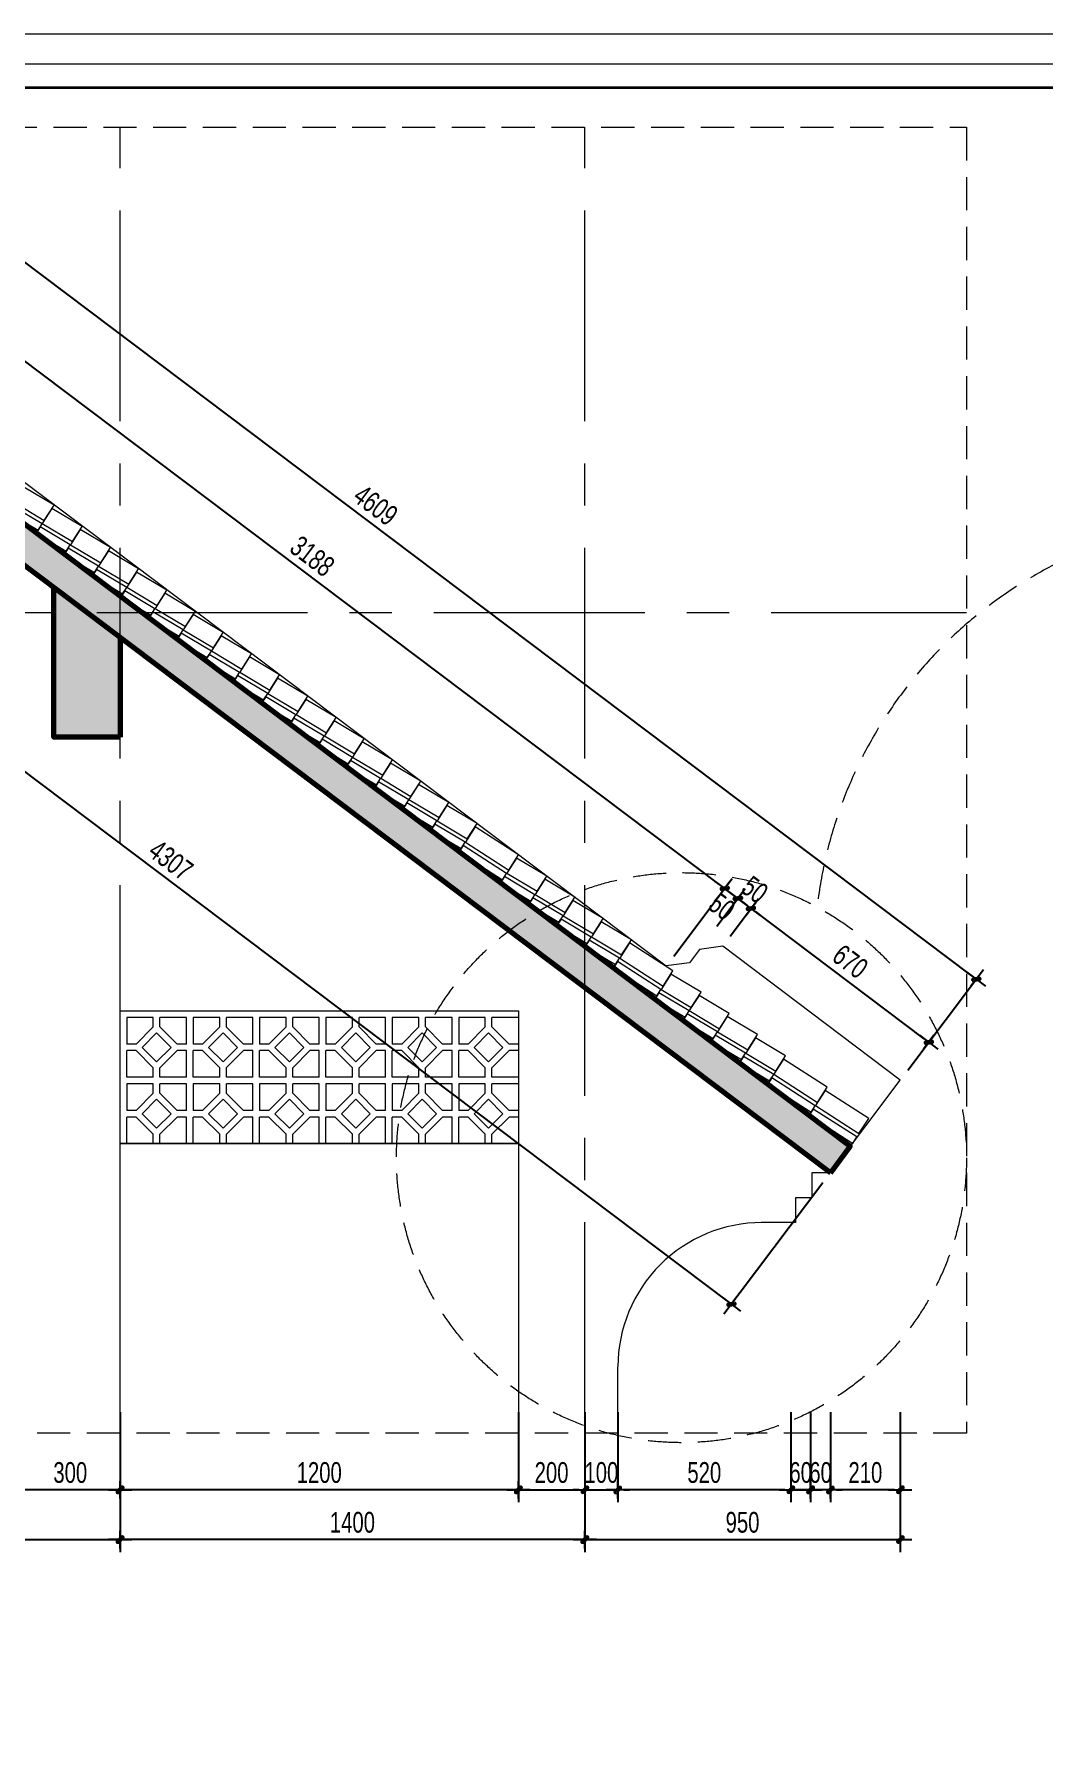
# Model space of a CAD drawing. Header units: inches. Extents: x 88947 to 296847, y 35049 to 161062.
# Drawn here: x 258167 to 261209, y 134927 to 140060 of the extents above; entities that cross this region are included whole.
import ezdxf

# ---------------------------------------------------------------- set-up
doc = ezdxf.new("R2010")
doc.units = ezdxf.units.IN
doc.header["$MEASUREMENT"] = 0
doc.header["$PDMODE"] = 1
for name, pattern in [('ACAD_ISO03W100', [30, 12, -18]), ('CENTER', [50.8, 31.75, -6.35, 6.35, -6.35]), ('DASHED', [0.75, 0.5, -0.25])]:
    doc.linetypes.add(name, pattern=pattern)
for name, color, linetype, lineweight in [('A-Dims', 145, 'Continuous', 25), ('A-Text', 30, 'Continuous', 9), ('A-Wall', 2, 'Continuous', 35), ('DIM', 7, 'Continuous', 25), ('KHUNG 1', 6, 'Continuous', 70), ('KHUNG 2', 144, 'Continuous', 18), ('NETMANH', 192, 'Continuous', 18), ('THAY', 3, 'Continuous', 18), ('TRUC', 252, 'ACAD_ISO03W100', 13)]:
    doc.layers.add(name, color=color, linetype=linetype, lineweight=lineweight)
doc.styles.add('VNI-HELVE-CONDENSE', font='VNARIAL.TTF', dxfattribs={"width": 0.7})
doc.dimstyles.new('TAS-50', dxfattribs={"dimscale": 25, "dimtxt": 2.5, "dimasz": 0.7, "dimexe": 1.5, "dimexo": 1.5, "dimgap": 0.8, "dimtad": 1, "dimdec": 0, "dimzin": 3, "dimdsep": 46, "dimtxsty": 'VNI-HELVE-CONDENSE', "dimblk": 'TICK', "dimcen": 2.5, "dimclrt": 71, "dimazin": 2, "dimtfac": 0.75, "dimtdec": 0, "dimtix": 1, "dimtmove": 2, "dimatfit": 2, "dimldrblk": 'TICK123', "dimfxl": 1.5, "dimtolj": 1, "dimtzin": 0, "dimarcsym": 0})

# ---------------------------------------------------------------- blocks, each defined once
blk = doc.blocks.new('khung ten')
at = {"layer": 'A-Wall', "ltscale": 0.7}
blk.add_lwpolyline([(267204, -219099), (305804, -219099), (305804, -190799), (267204, -190799)], close=True, dxfattribs=at)
at = {"layer": 'KHUNG 2', "ltscale": 0.7}
blk.add_lwpolyline([(267004, -219299), (306004, -219299), (306004, -190599), (267004, -190599)], close=True, dxfattribs=at)
at = {"layer": 'NETMANH', "ltscale": 0.7}
blk.add_lwpolyline([(265004, -220042), (307004, -220042), (307004, -190342), (265004, -190342)], close=True, dxfattribs=at)
blk = doc.blocks.new('TICK')
at = {"layer": 'A-Dims', "color": 1}
for p, q in [((-2, 0), (2, 0)), ((0, 1.5), (0, -1.5))]:
    blk.add_line(p, q, dxfattribs=at)
at = {"layer": 'A-Dims', "color": 1, "const_width": 0.788}
blk.add_lwpolyline([(-0.33, -0.35), (0.38, 0.38)], dxfattribs=at)
at = {"layer": 'A-Dims', "color": 1, "const_width": 0.394}
for points in [[(0.24, 0.52, -0.414214), (0.52, 0.52, -1)], [(0.52, 0.52, -0.414214), (0.52, 0.24, -1)], [(-0.47, -0.21, 0.414214), (-0.47, -0.49, 1)], [(-0.47, -0.49, 0.414214), (-0.19, -0.49, 1)]]:
    blk.add_lwpolyline(points, format="xyb", dxfattribs=at)
blk = doc.blocks.new('*D2734')
at = {"layer": 'Defpoints', "color": 0}
for p in [(260326.7, 137425.9), (260241.1, 137312.2), (260776.1, 136909)]:
    blk.add_point(p, dxfattribs=at)
at = {"layer": 'DIM', "color": 0, "lineweight": -2}
for p, q in [((260263.6, 137342.2), (260349.3, 137455.8)), ((260847.8, 137033.2), (260340.7, 137415.3)), ((260798.7, 136939), (260884.3, 137052.6))]:
    blk.add_line(p, q, dxfattribs=at)
at = {"layer": 'DIM', "color": 0, "lineweight": -2, "xscale": 17.5, "yscale": 17.5, "zscale": 17.5}
for p, rotation in [((260326.7, 137425.9), 142.9999999999963), ((260861.7, 137022.7), 322.9999999999963)]:
    blk.add_blockref('TICK', p, dxfattribs=dict(at, rotation=rotation))
at = {"layer": 'DIM', "color": 71, "insert": (260625.5, 137265.7), "char_height": 62.5, "attachment_point": 5, "rotation": 323, "style": 'VNI-HELVE-CONDENSE'}
blk.add_mtext('\\A1;670', dxfattribs=at)
blk = doc.blocks.new('TICK123')
at = {"layer": 'A-Dims', "color": 1}
blk.add_lwpolyline([(0.05, 0, 0, 0.84, 0), (-2.11, 0, 8.4, 8.4, 0)], format="xyseb", dxfattribs=at)
blk = doc.blocks.new('*D2735')
at = {"layer": 'Defpoints', "color": 0}
for p in [(260286.8, 137456), (260201.1, 137342.3), (260241.1, 137312.2)]:
    blk.add_point(p, dxfattribs=at)
at = {"layer": 'DIM', "color": 0, "lineweight": -2}
for p, q in [((260223.7, 137372.3), (260309.3, 137485.9)), ((260272.8, 137466.5), (260258.8, 137477)), ((260263.6, 137342.2), (260349.3, 137455.8)), ((260326.7, 137425.9), (260286.8, 137456)), ((260340.7, 137415.3), (260354.7, 137404.8))]:
    blk.add_line(p, q, dxfattribs=at)
at = {"layer": 'DIM', "color": 0, "lineweight": -2, "xscale": 17.5, "yscale": 17.5, "zscale": 17.5}
for p, rotation in [((260286.8, 137456), 322.9999999986278), ((260326.7, 137425.9), 142.9999999986278)]:
    blk.add_blockref('TICK', p, dxfattribs=dict(at, rotation=rotation))
at = {"layer": 'DIM', "color": 71, "insert": (260338, 137482.4), "char_height": 62.5, "attachment_point": 5, "rotation": 323, "style": 'VNI-HELVE-CONDENSE'}
blk.add_mtext('\\A1;50', dxfattribs=at)
blk = doc.blocks.new('*D2736')
at = {"layer": 'Defpoints', "color": 0}
for p in [(260246.8, 137486.1), (260161.2, 137372.4), (260201.1, 137342.3)]:
    blk.add_point(p, dxfattribs=at)
at = {"layer": 'DIM', "color": 0, "lineweight": -2}
for p, q in [((260183.8, 137402.3), (260269.4, 137516)), ((260232.9, 137496.6), (260218.9, 137507.1)), ((260223.7, 137372.3), (260309.3, 137485.9)), ((260286.8, 137456), (260246.8, 137486.1)), ((260300.8, 137445.4), (260314.7, 137434.9))]:
    blk.add_line(p, q, dxfattribs=at)
at = {"layer": 'DIM', "color": 0, "lineweight": -2, "xscale": 17.5, "yscale": 17.5, "zscale": 17.5}
for p, rotation in [((260246.8, 137486.1), 322.9999999986278), ((260286.8, 137456), 142.9999999986278)]:
    blk.add_blockref('TICK', p, dxfattribs=dict(at, rotation=rotation))
at = {"layer": 'DIM', "color": 71, "insert": (260238.9, 137431.5), "char_height": 62.5, "attachment_point": 5, "rotation": 323, "style": 'VNI-HELVE-CONDENSE'}
blk.add_mtext('\\A1;50', dxfattribs=at)
blk = doc.blocks.new('*D2739')
at = {"layer": 'Defpoints', "color": 0}
for p in [(257125.6, 139722.5), (261004.7, 137212.4), (260776.1, 136909)]:
    blk.add_point(p, dxfattribs=at)
at = {"layer": 'DIM', "color": 0, "lineweight": -2}
for p, q in [((257148.2, 139752.4), (257346.7, 140015.8)), ((257338.1, 139975.3), (260990.7, 137222.9)), ((260798.7, 136939), (261027.2, 137242.3))]:
    blk.add_line(p, q, dxfattribs=at)
at = {"layer": 'DIM', "color": 0, "lineweight": -2, "xscale": 17.5, "yscale": 17.5, "zscale": 17.5}
for p, rotation in [((257324.1, 139985.9), 142.9999999986278), ((261004.7, 137212.4), 322.9999999986278)]:
    blk.add_blockref('TICK', p, dxfattribs=dict(at, rotation=rotation))
at = {"layer": 'DIM', "color": 71, "insert": (259195.6, 138640.6), "char_height": 62.5, "attachment_point": 5, "rotation": 323, "style": 'VNI-HELVE-CONDENSE'}
blk.add_mtext('\\A1;4609', dxfattribs=at)
blk = doc.blocks.new('*D2740')
at = {"layer": 'Defpoints', "color": 0}
for p in [(257700.5, 139404.8), (257524.6, 139171.4), (260070.9, 137252.6)]:
    blk.add_point(p, dxfattribs=at)
at = {"layer": 'DIM', "color": 0, "lineweight": -2}
for p, q in [((257547.2, 139201.3), (257723.1, 139434.8)), ((260232.9, 137496.6), (257714.5, 139394.3)), ((260093.5, 137282.6), (260269.4, 137516))]:
    blk.add_line(p, q, dxfattribs=at)
at = {"layer": 'DIM', "color": 0, "lineweight": -2, "xscale": 17.5, "yscale": 17.5, "zscale": 17.5}
for p, rotation in [((257700.5, 139404.8), 142.9999999986278), ((260246.8, 137486.1), 322.9999999986278)]:
    blk.add_blockref('TICK', p, dxfattribs=dict(at, rotation=rotation))
at = {"layer": 'DIM', "color": 71, "insert": (259004.9, 138486.9), "char_height": 62.5, "attachment_point": 5, "rotation": 323, "style": 'VNI-HELVE-CONDENSE'}
blk.add_mtext('\\A1;3188', dxfattribs=at)
blk = doc.blocks.new('*D2743')
at = {"layer": 'Defpoints', "color": 0}
for p in [(255825.6, 135945.5), (258425.6, 135945.5), (258425.6, 135524.4)]:
    blk.add_point(p, dxfattribs=at)
at = {"layer": 'DIM', "color": 0, "lineweight": -2}
for p, q in [((255825.6, 135908), (255825.6, 135486.9)), ((258425.6, 135908), (258425.6, 135486.9)), ((255843.1, 135524.4), (258408.1, 135524.4))]:
    blk.add_line(p, q, dxfattribs=at)
at = {"layer": 'DIM', "color": 0, "lineweight": -2, "xscale": 17.5, "yscale": 17.5, "zscale": 17.5, "rotation": 180}
blk.add_blockref('TICK', (255825.6, 135524.4), dxfattribs=at)
at = {"layer": 'DIM', "color": 0, "lineweight": -2, "xscale": 17.5, "yscale": 17.5, "zscale": 17.5}
blk.add_blockref('TICK', (258425.6, 135524.4), dxfattribs=at)
at = {"layer": 'DIM', "color": 71, "insert": (257125.6, 135576.3), "char_height": 62.5, "attachment_point": 5, "style": 'VNI-HELVE-CONDENSE'}
blk.add_mtext('\\A1;2600', dxfattribs=at)
blk = doc.blocks.new('*D2744')
at = {"layer": 'Defpoints', "color": 0}
for p in [(258125.6, 135945.5), (258425.6, 135945.5), (258125.6, 135674.4)]:
    blk.add_point(p, dxfattribs=at)
at = {"layer": 'DIM', "color": 0, "lineweight": -2}
for p, q in [((258125.6, 135908), (258125.6, 135636.9)), ((258425.6, 135908), (258425.6, 135636.9)), ((258408.1, 135674.4), (258143.1, 135674.4))]:
    blk.add_line(p, q, dxfattribs=at)
at = {"layer": 'DIM', "color": 0, "lineweight": -2, "xscale": 17.5, "yscale": 17.5, "zscale": 17.5, "rotation": 180}
blk.add_blockref('TICK', (258125.6, 135674.4), dxfattribs=at)
at = {"layer": 'DIM', "color": 0, "lineweight": -2, "xscale": 17.5, "yscale": 17.5, "zscale": 17.5}
blk.add_blockref('TICK', (258425.6, 135674.4), dxfattribs=at)
at = {"layer": 'DIM', "color": 71, "insert": (258275.6, 135726.3), "char_height": 62.5, "attachment_point": 5, "style": 'VNI-HELVE-CONDENSE'}
blk.add_mtext('\\A1;300', dxfattribs=at)
blk = doc.blocks.new('*D2749')
at = {"layer": 'Defpoints', "color": 0}
for p in [(258425.6, 135945.5), (259625.6, 135945.5), (258425.6, 135674.4)]:
    blk.add_point(p, dxfattribs=at)
at = {"layer": 'DIM', "color": 0, "lineweight": -2}
for p, q in [((258425.6, 135908), (258425.6, 135636.9)), ((259625.6, 135908), (259625.6, 135636.9)), ((259608.1, 135674.4), (258443.1, 135674.4))]:
    blk.add_line(p, q, dxfattribs=at)
at = {"layer": 'DIM', "color": 0, "lineweight": -2, "xscale": 17.5, "yscale": 17.5, "zscale": 17.5, "rotation": 180}
blk.add_blockref('TICK', (258425.6, 135674.4), dxfattribs=at)
at = {"layer": 'DIM', "color": 0, "lineweight": -2, "xscale": 17.5, "yscale": 17.5, "zscale": 17.5}
blk.add_blockref('TICK', (259625.6, 135674.4), dxfattribs=at)
at = {"layer": 'DIM', "color": 71, "insert": (259025.6, 135726.3), "char_height": 62.5, "attachment_point": 5, "style": 'VNI-HELVE-CONDENSE'}
blk.add_mtext('\\A1;1200', dxfattribs=at)
blk = doc.blocks.new('*D2750')
at = {"layer": 'Defpoints', "color": 0}
for p in [(258425.6, 135945.5), (259825.6, 135945.5), (258425.6, 135524.4)]:
    blk.add_point(p, dxfattribs=at)
at = {"layer": 'DIM', "color": 0, "lineweight": -2}
for p, q in [((258425.6, 135908), (258425.6, 135486.9)), ((259825.6, 135908), (259825.6, 135486.9)), ((259808.1, 135524.4), (258443.1, 135524.4))]:
    blk.add_line(p, q, dxfattribs=at)
at = {"layer": 'DIM', "color": 0, "lineweight": -2, "xscale": 17.5, "yscale": 17.5, "zscale": 17.5, "rotation": 180}
blk.add_blockref('TICK', (258425.6, 135524.4), dxfattribs=at)
at = {"layer": 'DIM', "color": 0, "lineweight": -2, "xscale": 17.5, "yscale": 17.5, "zscale": 17.5}
blk.add_blockref('TICK', (259825.6, 135524.4), dxfattribs=at)
at = {"layer": 'DIM', "color": 71, "insert": (259125.6, 135576.3), "char_height": 62.5, "attachment_point": 5, "style": 'VNI-HELVE-CONDENSE'}
blk.add_mtext('\\A1;1400', dxfattribs=at)
blk = doc.blocks.new('*D2751')
at = {"layer": 'Defpoints', "color": 0}
for p in [(259825.6, 135945.5), (260776.1, 135945.5), (260776.1, 135524.4)]:
    blk.add_point(p, dxfattribs=at)
at = {"layer": 'DIM', "color": 0, "lineweight": -2}
for p, q in [((259825.6, 135908), (259825.6, 135486.9)), ((260776.1, 135908), (260776.1, 135486.9)), ((259843.1, 135524.4), (260758.6, 135524.4))]:
    blk.add_line(p, q, dxfattribs=at)
at = {"layer": 'DIM', "color": 0, "lineweight": -2, "xscale": 17.5, "yscale": 17.5, "zscale": 17.5, "rotation": 180}
blk.add_blockref('TICK', (259825.6, 135524.4), dxfattribs=at)
at = {"layer": 'DIM', "color": 0, "lineweight": -2, "xscale": 17.5, "yscale": 17.5, "zscale": 17.5}
blk.add_blockref('TICK', (260776.1, 135524.4), dxfattribs=at)
at = {"layer": 'DIM', "color": 71, "insert": (260300.9, 135576.3), "char_height": 62.5, "attachment_point": 5, "style": 'VNI-HELVE-CONDENSE'}
blk.add_mtext('\\A1;950', dxfattribs=at)
blk = doc.blocks.new('*D2756')
at = {"layer": 'Defpoints', "color": 0}
for p in [(259825.6, 135945.5), (259925.5, 135945.5), (259925.5, 135674.4)]:
    blk.add_point(p, dxfattribs=at)
at = {"layer": 'DIM', "color": 0, "lineweight": -2}
for p, q in [((259825.6, 135908), (259825.6, 135636.9)), ((259925.5, 135908), (259925.5, 135636.9)), ((259808.1, 135674.4), (259790.6, 135674.4)), ((259825.6, 135674.4), (259925.5, 135674.4)), ((259943, 135674.4), (259960.5, 135674.4))]:
    blk.add_line(p, q, dxfattribs=at)
at = {"layer": 'DIM', "color": 0, "lineweight": -2, "xscale": 17.5, "yscale": 17.5, "zscale": 17.5}
blk.add_blockref('TICK', (259825.6, 135674.4), dxfattribs=at)
at = {"layer": 'DIM', "color": 0, "lineweight": -2, "xscale": 17.5, "yscale": 17.5, "zscale": 17.5, "rotation": 180}
blk.add_blockref('TICK', (259925.5, 135674.4), dxfattribs=at)
at = {"layer": 'DIM', "color": 71, "insert": (259875.6, 135726.3), "char_height": 62.5, "attachment_point": 5, "style": 'VNI-HELVE-CONDENSE'}
blk.add_mtext('\\A1;100', dxfattribs=at)
blk = doc.blocks.new('*D2757')
at = {"layer": 'Defpoints', "color": 0}
for p in [(260506, 135945.5), (260566, 135945.5), (260506, 135674.4)]:
    blk.add_point(p, dxfattribs=at)
at = {"layer": 'DIM', "color": 0, "lineweight": -2}
for p, q in [((260506, 135908), (260506, 135636.9)), ((260566, 135908), (260566, 135636.9)), ((260488.5, 135674.4), (260471, 135674.4)), ((260566, 135674.4), (260506, 135674.4)), ((260583.5, 135674.4), (260601, 135674.4))]:
    blk.add_line(p, q, dxfattribs=at)
at = {"layer": 'DIM', "color": 0, "lineweight": -2, "xscale": 17.5, "yscale": 17.5, "zscale": 17.5}
blk.add_blockref('TICK', (260506, 135674.4), dxfattribs=at)
at = {"layer": 'DIM', "color": 0, "lineweight": -2, "xscale": 17.5, "yscale": 17.5, "zscale": 17.5, "rotation": 180}
blk.add_blockref('TICK', (260566, 135674.4), dxfattribs=at)
at = {"layer": 'DIM', "color": 71, "insert": (260536, 135726.3), "char_height": 62.5, "attachment_point": 5, "style": 'VNI-HELVE-CONDENSE'}
blk.add_mtext('\\A1;60', dxfattribs=at)
blk = doc.blocks.new('*D2758')
at = {"layer": 'Defpoints', "color": 0}
for p in [(260446, 135945.5), (260506, 135945.5), (260446, 135674.4)]:
    blk.add_point(p, dxfattribs=at)
at = {"layer": 'DIM', "color": 0, "lineweight": -2}
for p, q in [((260446, 135908), (260446, 135636.9)), ((260506, 135908), (260506, 135636.9)), ((260428.5, 135674.4), (260411, 135674.4)), ((260506, 135674.4), (260446, 135674.4)), ((260523.5, 135674.4), (260541, 135674.4))]:
    blk.add_line(p, q, dxfattribs=at)
at = {"layer": 'DIM', "color": 0, "lineweight": -2, "xscale": 17.5, "yscale": 17.5, "zscale": 17.5}
blk.add_blockref('TICK', (260446, 135674.4), dxfattribs=at)
at = {"layer": 'DIM', "color": 0, "lineweight": -2, "xscale": 17.5, "yscale": 17.5, "zscale": 17.5, "rotation": 180}
blk.add_blockref('TICK', (260506, 135674.4), dxfattribs=at)
at = {"layer": 'DIM', "color": 71, "insert": (260476, 135726.3), "char_height": 62.5, "attachment_point": 5, "style": 'VNI-HELVE-CONDENSE'}
blk.add_mtext('\\A1;60', dxfattribs=at)
blk = doc.blocks.new('*D2759')
at = {"layer": 'Defpoints', "color": 0}
for p in [(259925.5, 135945.5), (260446, 135945.5), (259925.5, 135674.4)]:
    blk.add_point(p, dxfattribs=at)
at = {"layer": 'DIM', "color": 0, "lineweight": -2}
for p, q in [((259925.5, 135908), (259925.5, 135636.9)), ((260446, 135908), (260446, 135636.9)), ((260428.5, 135674.4), (259943, 135674.4))]:
    blk.add_line(p, q, dxfattribs=at)
at = {"layer": 'DIM', "color": 0, "lineweight": -2, "xscale": 17.5, "yscale": 17.5, "zscale": 17.5, "rotation": 180}
blk.add_blockref('TICK', (259925.5, 135674.4), dxfattribs=at)
at = {"layer": 'DIM', "color": 0, "lineweight": -2, "xscale": 17.5, "yscale": 17.5, "zscale": 17.5}
blk.add_blockref('TICK', (260446, 135674.4), dxfattribs=at)
at = {"layer": 'DIM', "color": 71, "insert": (260185.7, 135726.3), "char_height": 62.5, "attachment_point": 5, "style": 'VNI-HELVE-CONDENSE'}
blk.add_mtext('\\A1;520', dxfattribs=at)
blk = doc.blocks.new('*D2760')
at = {"layer": 'Defpoints', "color": 0}
for p in [(260566, 135945.5), (260776.1, 135945.5), (260566, 135674.4)]:
    blk.add_point(p, dxfattribs=at)
at = {"layer": 'DIM', "color": 0, "lineweight": -2}
for p, q in [((260566, 135908), (260566, 135636.9)), ((260776.1, 135908), (260776.1, 135636.9)), ((260758.6, 135674.4), (260583.5, 135674.4))]:
    blk.add_line(p, q, dxfattribs=at)
at = {"layer": 'DIM', "color": 0, "lineweight": -2, "xscale": 17.5, "yscale": 17.5, "zscale": 17.5, "rotation": 180}
blk.add_blockref('TICK', (260566, 135674.4), dxfattribs=at)
at = {"layer": 'DIM', "color": 0, "lineweight": -2, "xscale": 17.5, "yscale": 17.5, "zscale": 17.5}
blk.add_blockref('TICK', (260776.1, 135674.4), dxfattribs=at)
at = {"layer": 'DIM', "color": 71, "insert": (260671, 135726.3), "char_height": 62.5, "attachment_point": 5, "style": 'VNI-HELVE-CONDENSE'}
blk.add_mtext('\\A1;210', dxfattribs=at)
blk = doc.blocks.new('*D2761')
at = {"layer": 'Defpoints', "color": 0}
for p in [(259625.6, 135945.5), (259825.6, 135945.5), (259825.6, 135674.4)]:
    blk.add_point(p, dxfattribs=at)
at = {"layer": 'DIM', "color": 0, "lineweight": -2}
for p, q in [((259625.6, 135908), (259625.6, 135636.9)), ((259825.6, 135908), (259825.6, 135636.9)), ((259643.1, 135674.4), (259808.1, 135674.4))]:
    blk.add_line(p, q, dxfattribs=at)
at = {"layer": 'DIM', "color": 0, "lineweight": -2, "xscale": 17.5, "yscale": 17.5, "zscale": 17.5, "rotation": 180}
blk.add_blockref('TICK', (259625.6, 135674.4), dxfattribs=at)
at = {"layer": 'DIM', "color": 0, "lineweight": -2, "xscale": 17.5, "yscale": 17.5, "zscale": 17.5}
blk.add_blockref('TICK', (259825.6, 135674.4), dxfattribs=at)
at = {"layer": 'DIM', "color": 71, "insert": (259725.6, 135726.3), "char_height": 62.5, "attachment_point": 5, "style": 'VNI-HELVE-CONDENSE'}
blk.add_mtext('\\A1;200', dxfattribs=at)
blk = doc.blocks.new('*D2766')
at = {"layer": 'Defpoints', "color": 0}
for p in [(257125.6, 139221.6), (260565.5, 136629.5), (260267.1, 136233.6)]:
    blk.add_point(p, dxfattribs=at)
at = {"layer": 'DIM', "color": 0, "lineweight": -2}
for p, q in [((257103.1, 139191.7), (256804.7, 138795.8)), ((256841.3, 138815.2), (260253.2, 136244.2)), ((260542.9, 136599.6), (260244.6, 136203.7))]:
    blk.add_line(p, q, dxfattribs=at)
at = {"layer": 'DIM', "color": 0, "lineweight": -2, "xscale": 17.5, "yscale": 17.5, "zscale": 17.5}
for p, rotation in [((256827.3, 138825.7), 142.9999999999998), ((260267.1, 136233.6), 322.9999999999998)]:
    blk.add_blockref('TICK', p, dxfattribs=dict(at, rotation=rotation))
at = {"layer": 'DIM', "color": 71, "insert": (258578.5, 137571.2), "char_height": 62.5, "attachment_point": 5, "rotation": 323, "style": 'VNI-HELVE-CONDENSE'}
blk.add_mtext('\\A1;4307', dxfattribs=at)

msp = doc.modelspace()

# ---------------------------------------------------------------- hatches: boundary and pattern name
at = {"layer": 'KHUNG 1'}
msp.add_hatch(color=256, dxfattribs=at).paths.add_polyline_path([(257125.6, 139346.8), (253625.6, 136709.4), (253685.8, 136629.5), (257125.6, 139221.6), (260565.5, 136629.5), (260625.6, 136709.4)])
at = {"layer": 'NETMANH'}
h = msp.add_hatch(dxfattribs=at)
h.set_pattern_fill('PAT_13', color=256, scale=200, style=0, pattern_type=2)
h.set_pattern_definition([(135, (259535.63, 136763.92), (0, 200), [61.421, -221.421]), (225, (259579.06, 136807.35), (-200, 0.0006), [61.421, -221.42]), (225, (259535.63, 136850.78), (-200, 0.0006), [61.42, -221.42]), (135, (259579.06, 136807.35), (0, 200), [61.421, -221.421]), (225, (259525.63, 136869.07), (-200, 0.0006), [73.137, -209.705]), (90, (259525.63, 136869.07), (200, 1e-14), [28.284, -171.716]), (180, (259473.91, 136817.35), (0, 200), [28.284, -171.716]), (135, (259525.63, 136745.64), (0, 200), [73.137, -209.706]), (180, (259473.91, 136797.35), (0, 200), [28.284, -171.716]), (90, (259525.63, 136717.35), (200, 1e-14), [28.284, -171.716]), (225, (259597.34, 136797.35), (-200, 0.0006), [73.137, -209.705]), (90, (259545.63, 136717.35), (200, 1e-14), [28.284, -171.716]), (180, (259625.63, 136797.35), (0, 200), [28.284, -171.716]), (135, (259597.34, 136817.35), (0, 200), [73.137, -209.706]), (180, (259625.63, 136817.35), (0, 200), [28.284, -171.716]), (90, (259545.63, 136869.07), (200, 1e-14), [28.284, -171.716]), (180, (259625.63, 136717.35), (0, 200), [80, -120]), (180, (259525.63, 136717.35), (0, 200), [80, -120]), (180, (259525.63, 136897.35), (0, 200), [80, -120]), (180, (259625.63, 136897.35), (0, 200), [80, -120]), (270, (259445.63, 136897.35), (-200, 1e-14), [80, -120]), (90, (259445.63, 136717.35), (200, 1e-14), [80, -120]), (90, (259625.63, 136717.35), (200, 1e-14), [80, -120]), (90, (259625.63, 136817.35), (200, 1e-14), [80, -120])])
h.paths.add_polyline_path([(258425.6, 137117.4), (259625.6, 137117.4), (259625.6, 136717.4), (258425.6, 136717.4)])

# ---------------------------------------------------------------- linework, layer by layer
at = {"layer": 'KHUNG 1'}
msp.add_lwpolyline([(260565.5, 136629.5), (260625.6, 136709.4), (257125.6, 139346.8), (253625.6, 136709.4), (253685.8, 136629.5), (257125.6, 139221.6), (260565.5, 136629.5)], dxfattribs=at)
msp.add_lwpolyline([(258425.6, 137941.7), (258225.6, 137941.7), (258225.6, 138392.7), (258425.6, 138242)], close=True, dxfattribs=at)
msp.add_solid([(258425.6, 138242), (258225.6, 138392.7), (258425.6, 137941.7), (258225.6, 137941.7)], dxfattribs=at)
at = {"layer": 'KHUNG 2', "linetype": 'DASHED', "ltscale": 200}
msp.add_lwpolyline([(253275.2, 139779.2), (260975.6, 139779.2), (260975.6, 135845.5), (253275.2, 135845.5)], close=True, dxfattribs=at)
msp.add_lwpolyline([(260525.6, 137430.2, -0.445033), (262132.8, 138575.9, 1.40279)], format="xyb", dxfattribs=at)
msp.add_circle((260117, 136675.1), 858.6, dxfattribs=at)
at = {"layer": 'THAY'}
for points in [[(257525.6, 139170.6), (260070.9, 137252.6)], [(258135.6, 138695.1), (258106.3, 138649.3), (258197.4, 138594.8), (258226.7, 138640.8), (258135.6, 138695.1)], [(258099.7, 138639), (258087.5, 138620), (258178.5, 138565.6), (258190.8, 138584.8), (258099.7, 138639)], [(258220.5, 138631.1), (258191.3, 138585.3), (258282.3, 138530.9), (258311.6, 138576.8), (258220.5, 138631.1)], [(258184.6, 138575.2), (258172.5, 138556.1), (258263.4, 138501.7), (258275.7, 138520.9), (258184.6, 138575.2)], [(258305.4, 138567.2), (258276.2, 138521.4), (258367.2, 138467), (258396.5, 138512.9), (258305.4, 138567.2)], [(258269.6, 138511.3), (258257.4, 138492.3), (258348.4, 138437.8), (258360.7, 138457), (258269.6, 138511.3)], [(258390.3, 138503.3), (258361.1, 138457.5), (258452.1, 138403), (258481.4, 138449), (258390.3, 138503.3)], [(258354.5, 138447.4), (258342.4, 138428.4), (258433.3, 138374), (258445.6, 138393.2), (258354.5, 138447.4)], [(258475.5, 138439.2), (258446.3, 138393.4), (258537.3, 138338.9), (258566.7, 138384.9), (258475.5, 138439.2)], [(258439.6, 138383), (258427.5, 138364), (258518.4, 138309.6), (258530.7, 138328.8), (258439.6, 138383)], [(258560.5, 138375.2), (258531.3, 138329.5), (258622.3, 138275), (258651.6, 138320.9), (258560.5, 138375.2)], [(258524.6, 138319.2), (258512.4, 138300.1), (258603.4, 138245.7), (258615.7, 138264.9), (258524.6, 138319.2)], [(258645.4, 138311.3), (258616.2, 138265.5), (258707.2, 138211.1), (258736.5, 138257), (258645.4, 138311.3)], [(258609.5, 138255.3), (258597.4, 138236.3), (258688.3, 138181.8), (258700.6, 138201), (258609.5, 138255.3)], [(258730.4, 138247.4), (258701.1, 138201.6), (258792.2, 138147.1), (258821.5, 138193.1), (258730.4, 138247.4)], [(258694.5, 138191.4), (258682.3, 138172.4), (258773.3, 138118), (258785.6, 138137.1), (258694.5, 138191.4)], [(258815.3, 138183.4), (258786.1, 138137.7), (258877.1, 138083.2), (258906.4, 138129.2), (258815.3, 138183.4)], [(258779.4, 138127.6), (258767.3, 138108.5), (258858.2, 138054.1), (258870.5, 138073.3), (258779.4, 138127.6)], [(258900.2, 138119.5), (258871, 138073.8), (258962, 138019.3), (258991.3, 138065.2), (258900.2, 138119.5)], [(258864.4, 138063.7), (258852.2, 138044.7), (258943.2, 137990.2), (258955.5, 138009.4), (258864.4, 138063.7)], [(258985.4, 138055.4), (258956.2, 138009.7), (259047.2, 137955.2), (259076.5, 138001.1), (258985.4, 138055.4)], [(258949.5, 137999.3), (258937.3, 137980.3), (259028.3, 137925.8), (259040.6, 137945), (258949.5, 137999.3)], [(259070.4, 137991.5), (259041.1, 137945.7), (259132.2, 137891.3), (259161.5, 137937.2), (259070.4, 137991.5)], [(259034.4, 137935.4), (259022.3, 137916.4), (259113.2, 137862), (259125.5, 137881.1), (259034.4, 137935.4)], [(259155.3, 137927.6), (259126, 137881.8), (259217.1, 137827.3), (259246.4, 137873.3), (259155.3, 137927.6)], [(259119.4, 137871.6), (259107.2, 137852.5), (259198.2, 137798.1), (259210.5, 137817.3), (259119.4, 137871.6)], [(259240.2, 137863.6), (259211, 137817.9), (259302, 137763.4), (259331.3, 137809.3), (259240.2, 137863.6)], [(259204.3, 137807.7), (259192.2, 137788.7), (259283.1, 137734.2), (259295.4, 137753.4), (259204.3, 137807.7)], [(259325.1, 137799.7), (259295.9, 137753.9), (259386.9, 137699.5), (259416.3, 137745.4), (259325.1, 137799.7)], [(259289.3, 137743.8), (259277.1, 137724.8), (259368.1, 137670.4), (259380.4, 137689.5), (259289.3, 137743.8)], [(259410, 137735.8), (259380.8, 137690), (259471.8, 137635.6), (259501.2, 137681.5), (259410, 137735.8)], [(259374.2, 137679.9), (259362.1, 137660.9), (259453, 137606.5), (259465.3, 137625.7), (259374.2, 137679.9)], [(259495.3, 137671.7), (259466, 137625.9), (259596.9, 137541.4), (259626.3, 137587.4), (259495.3, 137671.7)], [(259459.3, 137615.5), (259447.2, 137596.5), (259578, 137512), (259590.3, 137531.2), (259459.3, 137615.5)], [(259620, 137577.7), (259590.8, 137532), (259681.8, 137477.5), (259711.2, 137523.4), (259620, 137577.7)], [(259584.2, 137521.7), (259572, 137502.7), (259663, 137448.3), (259675.3, 137467.4), (259584.2, 137521.7)], [(259705, 137513.8), (259675.8, 137468), (259766.8, 137413.5), (259796.1, 137459.5), (259705, 137513.8)], [(259669.1, 137457.8), (259657, 137438.8), (259747.9, 137384.4), (259760.2, 137403.6), (259669.1, 137457.8)], [(259789.9, 137449.9), (259760.7, 137404.1), (259851.7, 137349.6), (259881, 137395.6), (259789.9, 137449.9)], [(259754.1, 137394), (259741.9, 137374.9), (259832.9, 137320.5), (259845.2, 137339.7), (259754.1, 137394)], [(259874.8, 137385.9), (259845.6, 137340.2), (259936.6, 137285.7), (259965.9, 137331.7), (259874.8, 137385.9)], [(259839, 137330.1), (259826.9, 137311.1), (259917.8, 137256.6), (259930.1, 137275.8), (259839, 137330.1)], [(259960, 137321.8), (259930.8, 137276.1), (260061.7, 137191.6), (260091, 137237.5), (259960, 137321.8)], [(260565.5, 136629.5), (260776.1, 136909), (260241.1, 137312.2), (260171, 137302.4), (260140.9, 137262.4), (260070.9, 137252.6)], [(259924.1, 137265.7), (259912, 137246.7), (260042.8, 137162.2), (260055.1, 137181.4), (259924.1, 137265.7)], [(260084.8, 137227.9), (260055.6, 137182.1), (260146.6, 137127.6), (260175.9, 137173.6), (260084.8, 137227.9)], [(260048.9, 137171.9), (260036.8, 137152.8), (260127.7, 137098.4), (260140, 137117.6), (260048.9, 137171.9)], [(260169.8, 137163.9), (260140.6, 137118.2), (260231.6, 137063.7), (260260.9, 137109.6), (260169.8, 137163.9)], [(258425.6, 135845.5), (258425.6, 137117.4)], [(258425.6, 137117.4), (259625.6, 137117.4), (259625.6, 136717.4), (258425.6, 136717.4)], [(260133.9, 137108), (260121.7, 137089), (260212.7, 137034.5), (260225, 137053.7), (260133.9, 137108)], [(260254.7, 137100), (260225.5, 137054.2), (260316.5, 136999.8), (260345.8, 137045.7), (260254.7, 137100)], [(260218.8, 137044.1), (260206.7, 137025.1), (260297.6, 136970.7), (260310, 136989.8), (260218.8, 137044.1)], [(260339.6, 137036.1), (260310.4, 136990.3), (260401.4, 136935.9), (260430.7, 136981.8), (260339.6, 137036.1)], [(260303.8, 136980.2), (260291.6, 136961.2), (260382.6, 136906.8), (260394.9, 136926), (260303.8, 136980.2)], [(260424.8, 136972), (260395.6, 136926.2), (260526.5, 136841.7), (260555.8, 136887.7), (260424.8, 136972)], [(260388.9, 136915.9), (260376.7, 136896.8), (260507.6, 136812.3), (260519.9, 136831.5), (260388.9, 136915.9)], [(260549.9, 136877.8), (260520.7, 136832.1), (260651.6, 136747.6), (260680.9, 136793.5), (260549.9, 136877.8)], [(260514, 136821.7), (260501.8, 136802.7), (260632.7, 136718.2), (260645, 136737.4), (260514, 136821.7)], [(258425.6, 136717.4), (259625.6, 136717.4), (259625.6, 135845.5)], [(260565.5, 136629.5), (260510.1, 136629.5), (260510.1, 136554.5), (260460.1, 136554.5), (260460.1, 136479.5), (260357, 136479.5)], [(259925.6, 135845.5), (259925.6, 136045.5)]]:
    msp.add_lwpolyline(points, dxfattribs=at)
msp.add_arc((260359.4, 136045.8), 433.8, 89.9847, 180.037, dxfattribs=at)
at = {"layer": 'TRUC', "linetype": 'CENTER', "ltscale": 20}
for points in [[(258425.6, 135845.5), (258425.6, 139779.2)], [(259825.6, 135845.5), (259825.6, 139779.2)], [(253275.2, 138317.4), (260975.6, 138317.4)]]:
    msp.add_lwpolyline(points, dxfattribs=at)

# ---------------------------------------------------------------- block references
at = {"layer": 'A-Text', "xscale": 0.3535714285681024, "yscale": 0.3535714286845177, "zscale": 0.3535714286832132}
msp.add_blockref('khung ten', (158599.4, 207359.5), dxfattribs=at)

# ---------------------------------------------------------------- dimensions: what is measured, and where the dimension line sits
at = {"layer": 'DIM'}
for base, p1, p2, angle, picture, middle in [((261004.7, 137212.4), (257125.6, 139722.5), (260776.1, 136909), 323, '*D2739', (259195.6, 138640.6)), ((257700.5, 139404.8), (260070.9, 137252.6), (257524.6, 139171.4), 323, '*D2740', (259004.9, 138486.9)), ((260286.8, 137456), (260241.1, 137312.2), (260201.1, 137342.3), 323, '*D2735', (260338, 137482.4)), ((258125.6, 135674.4), (258425.6, 135945.5), (258125.6, 135945.5), 180, '*D2744', (258275.6, 135726.3)), ((258425.6, 135674.4), (259625.6, 135945.5), (258425.6, 135945.5), 180, '*D2749', (259025.6, 135726.3)), ((258425.6, 135524.4), (259825.6, 135945.5), (258425.6, 135945.5), 180, '*D2750', (259125.6, 135576.3)), ((259825.6, 135674.4), (259625.6, 135945.5), (259825.6, 135945.5), 180, '*D2761', (259725.6, 135726.3)), ((260776.1023, 135524.3979), (259825.629, 135945.4838), (260776.1023, 135945.4838), 180, '*D2751', (260300.8656, 135576.2874)), ((259925.5, 135674.4), (259825.6, 135945.5), (259925.5, 135945.5), 180, '*D2756', (259875.6, 135726.3)), ((259925.472, 135674.3979), (260445.9642, 135945.4838), (259925.472, 135945.4829), 180, '*D2759', (260185.7181, 135726.2874)), ((260446, 135674.4), (260506, 135945.5), (260446, 135945.5), 180, '*D2758', (260476, 135726.3)), ((260506, 135674.4), (260566, 135945.5), (260506, 135945.5), 180, '*D2757', (260536, 135726.3)), ((260566, 135674.4), (260776.1, 135945.5), (260566, 135945.5), 180, '*D2760', (260671, 135726.3))]:
    dim = msp.add_linear_dim(base=base, p1=p1, p2=p2, angle=angle, dimstyle='TAS-50', dxfattribs=at)
    dim.commit()
    dim.dimension.update_dxf_attribs({"geometry": picture, "text_midpoint": middle})
for p1, p2, distance, picture, middle in [((257125.6, 139221.6), (260565.5, 136629.5), -495.7, '*D2766', (258578.5, 137571.2)), ((260776.1, 136909), (260241.1, 137312.2), -142.3, '*D2734', (260625.5, 137265.7))]:
    dim = msp.add_aligned_dim(p1=p1, p2=p2, distance=distance, dimstyle='TAS-50', dxfattribs=at)
    dim.commit()
    dim.dimension.update_dxf_attribs({"geometry": picture, "text_midpoint": middle})
dim = msp.add_linear_dim(base=(260246.8, 137486.1), p1=(260201.1, 137342.3), p2=(260161.2, 137372.4), angle=323, dimstyle='TAS-50', dxfattribs=at)
dim.commit()
dim.dimension.update_dxf_attribs({"geometry": '*D2736', "text_midpoint": (260238.9, 137431.5), "dimtype": 160})
dim = msp.add_linear_dim(base=(258425.6, 135524.4), p1=(255825.6, 135945.5), p2=(258425.6, 135945.5), dimstyle='TAS-50', dxfattribs=at)
dim.commit()
dim.dimension.update_dxf_attribs({"geometry": '*D2743', "text_midpoint": (257125.6, 135576.3)})

doc.saveas('drawing.dxf')
